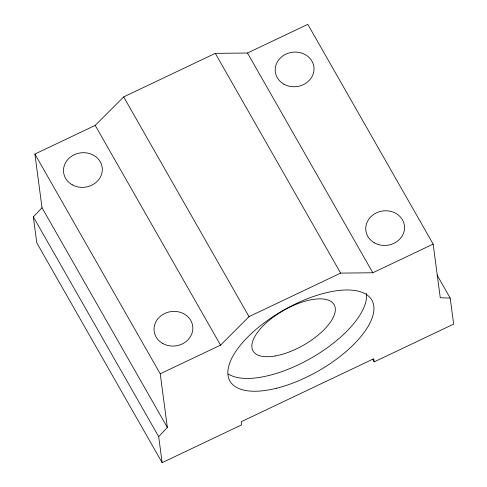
<?xml version="1.0" encoding="UTF-8"?>
<svg xmlns="http://www.w3.org/2000/svg" width="487" height="487" viewBox="0 0 487 487"><rect width="100%" height="100%" fill="white"/><g stroke="black" fill="none" stroke-linecap="round" stroke-linejoin="round"><path stroke-width="0.73" d="M374.186 361.878L373.766 358.749L241.199 421.748L241.613 424.883L162.141 462.65L36.799 242.903L33.341 216.867L42.016 207.736L34.894 154.05L95.209 125.384L123.674 96.901L215.297 53.357L247.493 53.016L307.808 24.35L433.15 244.097L440.278 297.782L450.201 298.074L453.659 324.111L374.186 361.878L372.677 359.242M162.141 462.65L158.683 436.62L167.358 427.483L160.235 373.797L34.894 154.05M160.235 373.797L220.55 345.137L249.015 316.647L340.638 273.104L372.835 272.763L433.15 244.097M437.028 274.978L450.201 298.074M247.493 53.016L372.835 272.763M215.297 53.357L340.638 273.104M123.674 96.901L249.015 316.647M95.209 125.384L220.55 345.137M42.016 207.736L167.358 427.483M33.341 216.867L158.683 436.62M366.486 293.302A81.682 35.034 -29.7 0 1 312.581 357.281A81.682 35.034 -29.7 0 1 228.233 373.992M276.561 388.236A81.682 35.034 -29.7 0 0 372.707 301.91A81.682 35.034 -29.7 0 0 253.417 331.684A81.682 35.034 -29.7 0 0 276.561 388.236M283.933 84.19A19.45 17.307 -7.6 0 0 313.987 69.909A19.45 17.307 -7.6 0 0 285.906 54.154A19.45 17.307 -7.6 0 0 283.933 84.19M162.895 343.579A19.45 17.307 -7.6 0 0 192.822 329.078A19.45 17.307 -7.6 0 0 164.588 313.543A19.45 17.307 -7.6 0 0 162.895 343.579M72.234 184.798A19.45 17.307 -7.6 0 0 102.288 170.511A19.45 17.307 -7.6 0 0 74.207 154.763A19.45 17.307 -7.6 0 0 72.234 184.798M374.46 242.897A19.45 17.307 -7.6 0 0 404.514 228.616A19.45 17.307 -7.6 0 0 376.433 212.862A19.45 17.307 -7.6 0 0 374.46 242.897M275.185 355.967A46.673 20.022 -29.7 0 0 335.233 308.003A46.673 20.022 -29.7 0 0 270.334 319.405A46.673 20.022 -29.7 0 0 275.185 355.967"/></g></svg>
